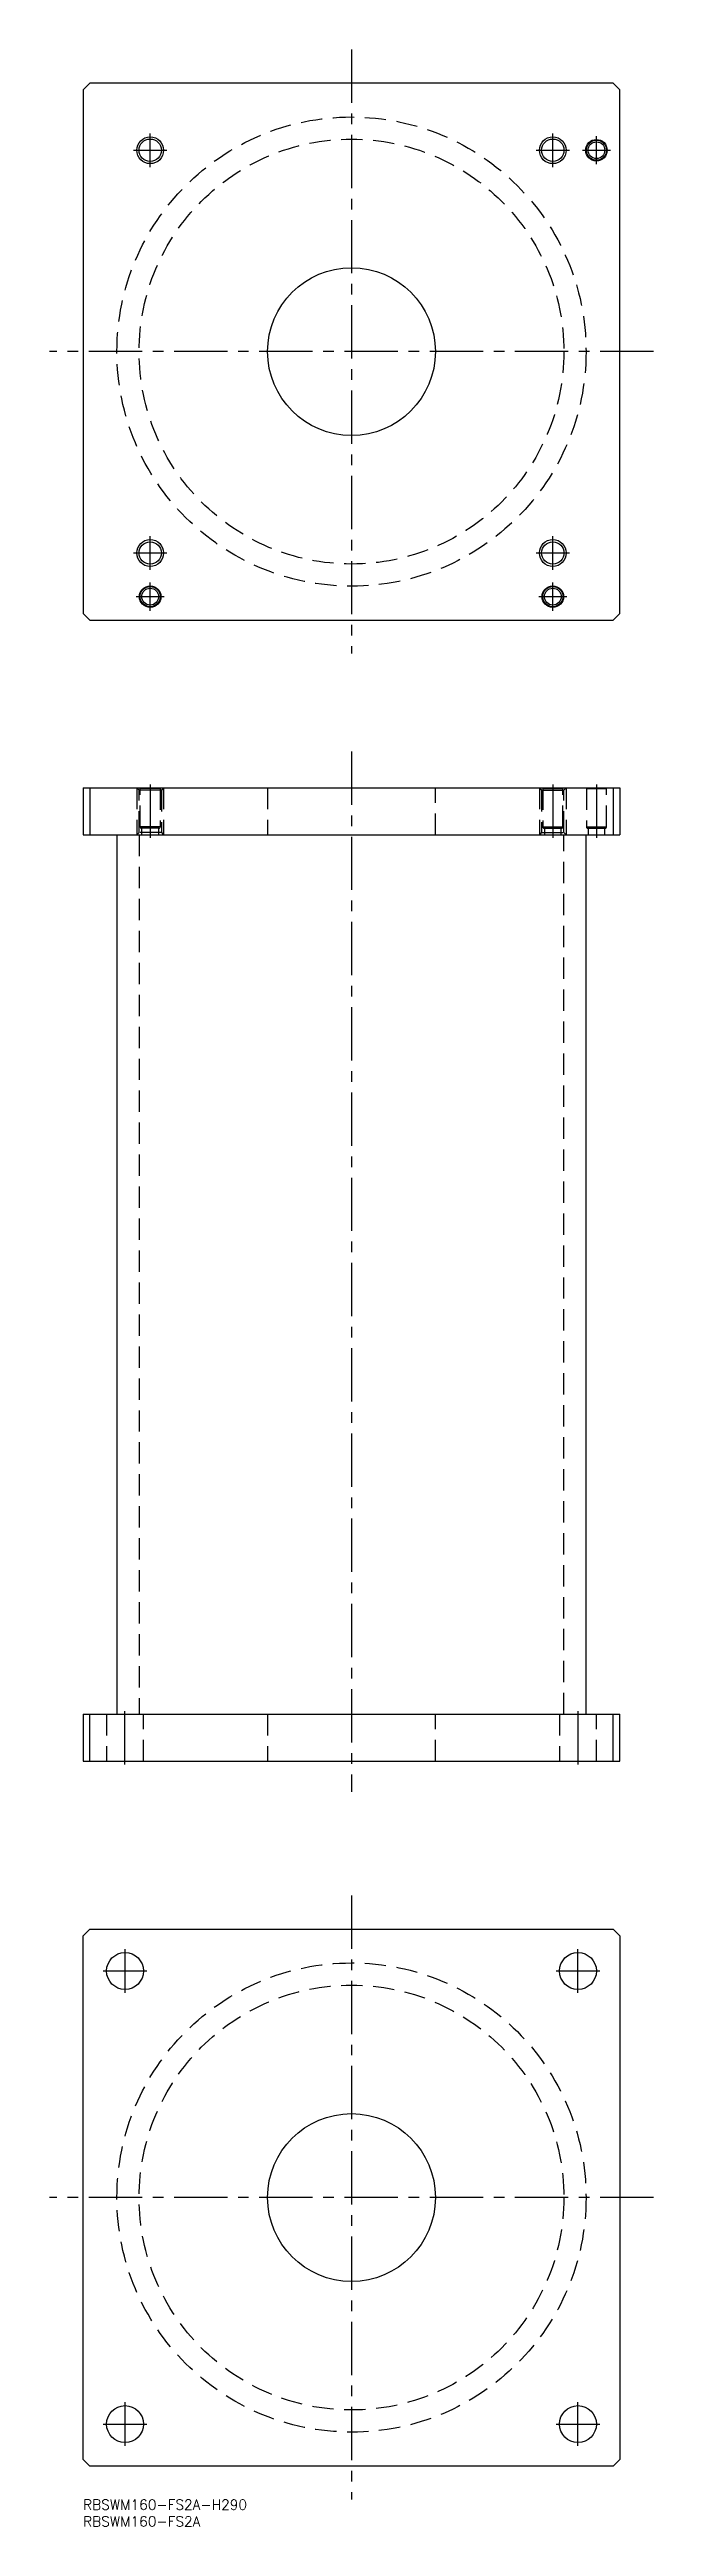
# Model space of a CAD drawing. Extents: x -10 to 170, y -8 to 730.
import ezdxf

# ---------------------------------------------------------------- set-up
doc = ezdxf.new("R2010")
doc.units = 0
doc.header["$LTSCALE"] = 0.5
doc.linetypes.add('CENTER', pattern=[50.8, 31.75, -6.35, 6.35, -6.35])
doc.linetypes.add('DASHED', pattern=[19.05, 12.7, -6.35])
for name, color, linetype in [('MSM_CENTER', 1, 'CENTER'), ('MSM_CONTINUOUS', 7, 'CONTINUOUS'), ('MSM_DASHED', 4, 'DASHED'), ('MSM_NARROW', 5, 'CONTINUOUS'), ('MSM_PART_NUMBER', 7, 'CONTINUOUS')]:
    doc.layers.add(name, color=color, linetype=linetype)
doc.styles.get("Standard").update_dxf_attribs({"font": 'txt.shx', "height": 3, "bigfont": 'bigfont.shx'})

msp = doc.modelspace()

# ---------------------------------------------------------------- linework, layer by layer
at = {"layer": 'MSM_CENTER'}
for p, q in [((80, 730), (80, 550)), ((20, 695), (20, 705)), ((140, 695), (140, 705)), ((153, 695.8), (153, 704.2)), ((15, 700), (25, 700)), ((135, 700), (145, 700)), ((148.8, 700), (157.2, 700)), ((170, 640), (-10, 640)), ((20, 575), (20, 585)), ((140, 575), (140, 585)), ((15, 580), (25, 580)), ((135, 580), (145, 580)), ((20, 562.8), (20, 571.2)), ((140, 562.8), (140, 571.2)), ((15.8, 567), (24.2, 567)), ((135.8, 567), (144.2, 567)), ((80, 520.8738), (80, 210.8738)), ((20, 511), (20, 495)), ((140, 511), (140, 495)), ((153, 511), (153, 495)), ((12.4749, 219), (12.4749, 235)), ((147.5251, 219), (147.5251, 235)), ((80, 180), (80, 0)), ((12.5, 151), (12.5, 164)), ((147.5, 151), (147.5, 164)), ((6, 157.5), (19, 157.5)), ((141, 157.5), (154, 157.5)), ((170, 90), (-10, 90)), ((6, 22.5), (19, 22.5)), ((12.5, 16), (12.5, 29)), ((141, 22.5), (154, 22.5)), ((147.5, 16), (147.5, 29))]:
    msp.add_line(p, q, dxfattribs=at)
at = {"layer": 'MSM_CONTINUOUS'}
for p, q in [((2, 720), (0, 718)), ((0, 718), (0, 562)), ((158, 720), (2, 720)), ((160, 718), (158, 720)), ((160, 562), (160, 718)), ((0, 562), (2, 560)), ((158, 560), (160, 562)), ((2, 560), (158, 560)), ((0, 510), (158, 510)), ((0, 510), (0, 496)), ((2, 510), (2, 496)), ((158, 510), (158, 496)), ((158, 510), (160, 510)), ((160, 510), (160, 496)), ((0, 496), (160, 496)), ((10.1, 496), (10.1, 234)), ((149.9, 234), (149.9, 496)), ((0, 234), (160, 234)), ((0, 234), (0, 220)), ((2, 220), (2, 234)), ((158, 220), (158, 234)), ((160, 220), (160, 234)), ((0, 220), (160, 220)), ((0, 168), (2, 170)), ((2, 170), (158, 170)), ((158, 170), (160, 168)), ((0, 12), (0, 168)), ((160, 168), (160, 12)), ((2, 10), (0, 12)), ((158, 10), (2, 10)), ((160, 12), (158, 10))]:
    msp.add_line(p, q, dxfattribs=at)
for centre, radius in [((20, 700), 3.3235), ((140, 700), 3.3235), ((153, 700), 3.2), ((153, 700), 3), ((153, 700), 2.5), ((80, 640), 25), ((20, 580), 3.3235), ((140, 580), 3.3235), ((20, 567), 3.2), ((20, 567), 3), ((20, 567), 2.5), ((140, 567), 3.2), ((140, 567), 3), ((140, 567), 2.5), ((12.5, 157.5), 5.5), ((147.5, 157.5), 5.5), ((80, 90), 25), ((12.5, 22.5), 5.5), ((147.5, 22.5), 5.5)]:
    msp.add_circle(centre, radius, dxfattribs=at)
at = {"layer": 'MSM_DASHED'}
for p, q in [((16.6765, 509.3235), (16, 510)), ((16, 510), (16, 496)), ((23.3235, 509.3235), (16.6765, 509.3235)), ((16.6765, 496.6765), (16.6765, 509.3235)), ((17, 509.8), (16.8, 510)), ((23, 509.8), (17, 509.8)), ((17, 498.4), (17, 509.8)), ((23.2, 510), (23, 509.8)), ((23, 509.8), (23, 498.4)), ((24, 510), (23.3235, 509.3235)), ((23.3235, 509.3235), (23.3235, 496.6765)), ((24, 510), (24, 496)), ((55, 510), (55, 496)), ((105, 496), (105, 510)), ((136, 510), (136.6765, 509.3235)), ((136, 510), (136, 496)), ((136.6765, 509.3235), (143.3235, 509.3235)), ((136.6765, 509.3235), (136.6765, 496.6765)), ((136.8, 510), (137, 509.8)), ((137, 509.8), (143, 509.8)), ((137, 509.8), (137, 498.4)), ((143, 509.8), (143.2, 510)), ((143, 498.4), (143, 509.8)), ((143.3235, 509.3235), (144, 510)), ((143.3235, 496.6765), (143.3235, 509.3235)), ((144, 510), (144, 496)), ((149.8, 510), (150, 509.8)), ((150, 509.8), (156, 509.8)), ((150, 509.8), (150, 498.4)), ((156, 509.8), (156.2, 510)), ((156, 498.4), (156, 509.8)), ((16, 496), (16.6765, 496.6765)), ((23.3235, 496.6765), (16.6765, 496.6765)), ((16.7, 496), (16.7, 234)), ((23, 498.4), (17, 498.4)), ((22.6, 498), (17.4, 498)), ((17.5, 496), (17.5, 498)), ((22.5, 498), (22.5, 496)), ((23.3235, 496.6765), (24, 496)), ((136.6765, 496.6765), (136, 496)), ((136.6765, 496.6765), (143.3235, 496.6765)), ((137, 498.4), (143, 498.4)), ((137.4, 498), (142.6, 498)), ((137.5, 498), (137.5, 496)), ((142.5, 496), (142.5, 498)), ((143.3, 234), (143.3, 496)), ((144, 496), (143.3235, 496.6765)), ((150, 498.4), (156, 498.4)), ((150.4, 498), (155.6, 498)), ((150.5, 498), (150.5, 496)), ((155.5, 496), (155.5, 498)), ((7, 234), (7, 220)), ((18, 220), (18, 234)), ((55, 234), (55, 220)), ((105, 220), (105, 234)), ((142, 234), (142, 220)), ((153, 220), (153, 234))]:
    msp.add_line(p, q, dxfattribs=at)
for centre, radius in [((80, 640), 69.9), ((80, 640), 63.3), ((80, 90), 69.9), ((80, 90), 63.3)]:
    msp.add_circle(centre, radius, dxfattribs=at)
for centre, start, end in [((17.4, 498.4), 180, 270), ((22.6, 498.4), 270, 0), ((137.4, 498.4), 180, 270), ((142.6, 498.4), 270, 0), ((150.4, 498.4), 180, 270), ((155.6, 498.4), 270, 0)]:
    msp.add_arc(centre, 0.4, start, end, dxfattribs=at)
at = {"layer": 'MSM_NARROW'}
for centre in [(20, 700), (140, 700), (20, 580), (140, 580)]:
    msp.add_circle(centre, 4, dxfattribs=at)

# ---------------------------------------------------------------- texts
at = {"layer": 'MSM_PART_NUMBER'}
for s, p in [('RBSWM160-FS2A-H290', (0, -3)), ('RBSWM160-FS2A', (0, -8))]:
    msp.add_text(s, height=3, dxfattribs=at).set_placement(p)

doc.saveas('drawing.dxf')
